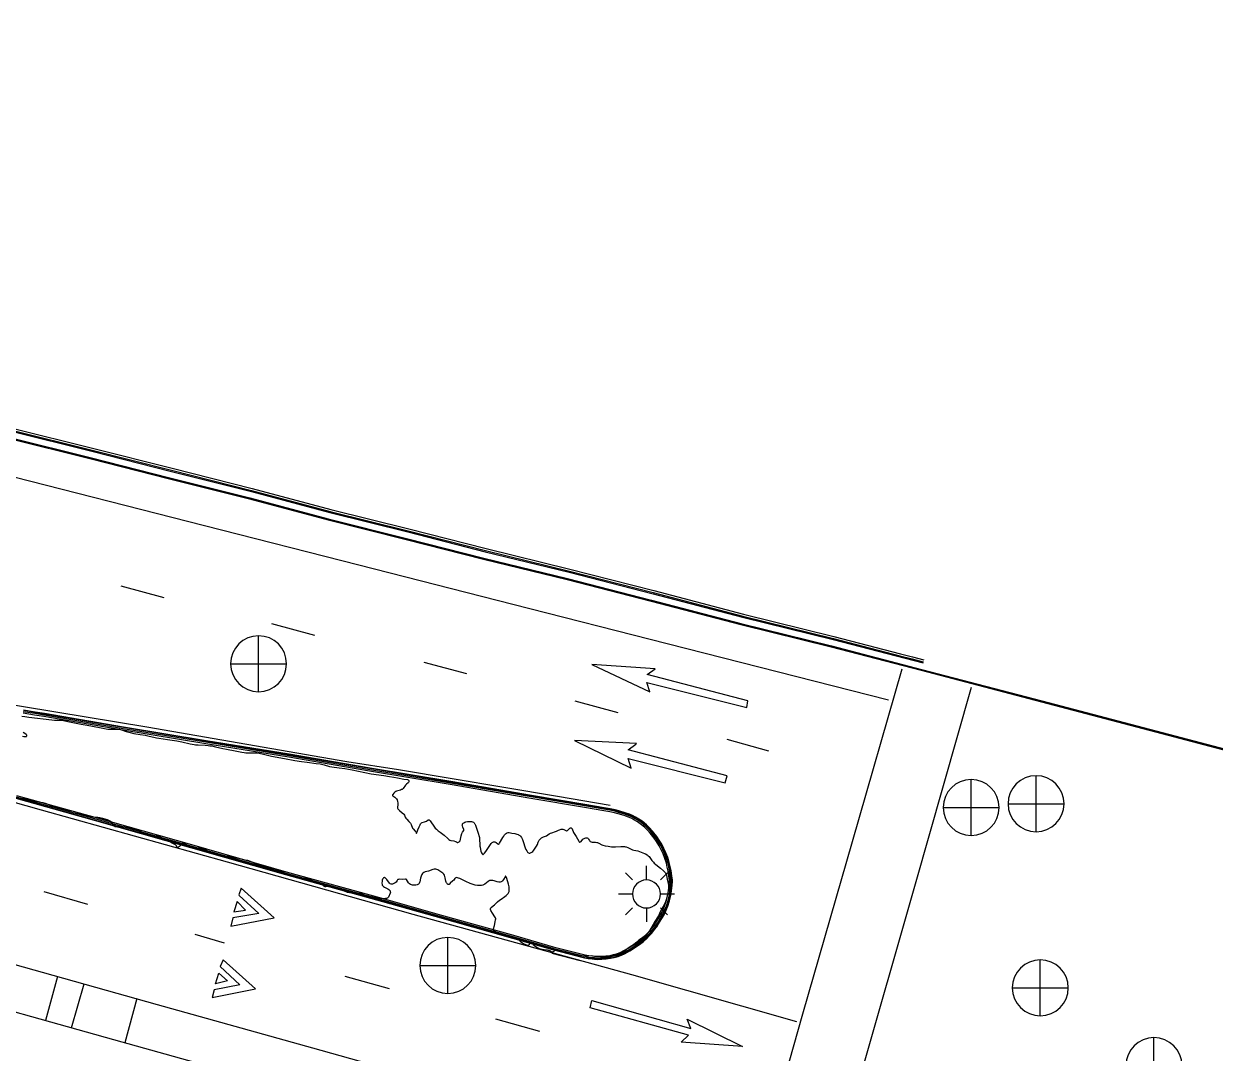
# Model space of a CAD drawing. Header units: metres. Extents: x 585772 to 587013, y 4140825 to 4141582.
# Drawn here: x 585880.2 to 585936.1, y 4140918.2 to 4140966.5 of the extents above; entities that cross this region are included whole.
import ezdxf

# ---------------------------------------------------------------- set-up
doc = ezdxf.new("R2010")
doc.units = ezdxf.units.M
doc.header["$MEASUREMENT"] = 0
for name, color, linetype, lineweight in [('BACK_OF_CURB', 5, 'Continuous', 30), ('BOTTOM_OF_CURB', 3, 'Continuous', 30), ('GUTTER', 30, 'Continuous', 30), ('LIGHT_POLE', 5, 'Continuous', 30), ('MANHOLE', 30, 'Continuous', 30), ('PAINT_STRIPE', 4, 'Continuous', 30), ('TOP_OF_CURB', 1, 'Continuous', 30)]:
    doc.layers.add(name, color=color, linetype=linetype, lineweight=lineweight)
doc.layers.add('PAVED_ROAD', color=140, linetype='Continuous', lineweight=30, true_color=0x38a9ff)
doc.layers.add('SHRUBLINE', color=71, linetype='Continuous', lineweight=30, true_color=0xc6ff6b)

# ---------------------------------------------------------------- blocks, each defined once
blk = doc.blocks.new('SYM205')
at = {"color": 0, "linetype": 'ByBlock', "lineweight": -2}
for p, q in [((0, 0.25), (0, 0.5)), ((-0.25, 0.25), (-0.375, 0.375)), ((0.25, 0.25), (0.375, 0.375)), ((0.25, 0), (0.5, 0)), ((-0.25, -0.25), (-0.375, -0.375)), ((0, -0.25), (0, -0.5)), ((0.25, -0.25), (0.375, -0.375))]:
    blk.add_line(p, q, dxfattribs=at)
at = {"color": 0, "linetype": 'ByBlock', "lineweight": -2, "flags": 128}
blk.add_lwpolyline([(-0.5, 0), (-0.25, 0, 1), (0.25, 0, 1), (-0.25, 0)], format="xyb", dxfattribs=at)
blk = doc.blocks.new('SYM205_1')
at = {"layer": 'LIGHT_POLE', "xscale": 26.246667, "yscale": 26.246667, "zscale": 26.246667}
blk.add_blockref('SYM205', (0, 0), dxfattribs=at)
blk = doc.blocks.new('SYM003')
at = {"layer": 'LIGHT_POLE', "xscale": 0.5, "yscale": 0.5, "zscale": 0.5}
blk.add_blockref('SYM205_1', (0, 0), dxfattribs=at)
blk = doc.blocks.new('SYM203')
at = {"color": 0, "linetype": 'ByBlock', "lineweight": -2}
blk.add_line((-0.5, 0), (0.5, 0), dxfattribs=at)
at = {"color": 0, "linetype": 'ByBlock', "lineweight": -2, "flags": 128}
blk.add_lwpolyline([(0, -0.5, 1), (0, 0.5, 1), (0, -0.5), (0, 0.5)], format="xyb", dxfattribs=at)
blk = doc.blocks.new('SYM203_1')
at = {"layer": 'MANHOLE', "xscale": 26.246667, "yscale": 26.246667, "zscale": 26.246667}
blk.add_blockref('SYM203', (0, 0), dxfattribs=at)
blk = doc.blocks.new('SYM004')
at = {"layer": 'MANHOLE', "xscale": 0.5, "yscale": 0.5, "zscale": 0.5}
blk.add_blockref('SYM203_1', (0, 0), dxfattribs=at)

msp = doc.modelspace()

# ---------------------------------------------------------------- linework, layer by layer
at = {"layer": 'BACK_OF_CURB'}
for points in [[(585879.659, 4140947.51522, -18.717683), (585883.421168, 4140946.574276, -18.707965), (585887.155226, 4140945.628702, -18.698851), (585890.907119, 4140944.683793, -18.692766), (585894.58906, 4140943.695598, -18.691183), (585898.250117, 4140942.788157, -18.686), (585901.875652, 4140941.863935, -18.676), (585905.804228, 4140940.902417, -18.66576), (585909.741311, 4140939.89377, -18.655682), (585913.939924, 4140938.793705, -18.642172), (585918.184323, 4140937.747233, -18.623865), (585921.305673, 4140936.934401, -18.609842), (585921.877749, 4140936.785427, -18.704292), (585922.404613, 4140936.648226, -18.717703)], [(585905.023784, 4140923.203075, -18.066), (585906.526451, 4140922.819112, -18.087), (585906.691441, 4140922.786599, -18.091), (585906.867321, 4140922.768748, -18.098), (585906.967213, 4140922.758955, -18.1), (585907.11326, 4140922.751397, -18.107), (585907.302889, 4140922.753927, -18.112), (585907.495287, 4140922.769123, -18.12), (585907.689216, 4140922.796839, -18.127), (585907.852586, 4140922.834557, -18.133), (585908.031544, 4140922.88499, -18.137), (585908.16741, 4140922.936889, -18.14), (585908.339636, 4140923.016731, -18.145), (585908.546248, 4140923.129015, -18.152), (585908.717197, 4140923.236225, -18.158), (585908.894279, 4140923.358674, -18.165), (585909.048034, 4140923.463787, -18.17), (585909.148586, 4140923.54678, -18.173), (585909.314342, 4140923.687097, -18.179), (585909.428084, 4140923.805947, -18.184), (585909.546993, 4140923.932503, -18.187), (585909.664451, 4140924.088331, -18.192), (585909.764524, 4140924.219092, -18.196), (585909.84844, 4140924.347232, -18.199), (585909.994076, 4140924.588548, -18.208), (585910.097144, 4140924.767877, -18.212), (585910.195078, 4140924.97274, -18.219), (585910.265584, 4140925.144676, -18.228), (585910.341027, 4140925.384425, -18.237), (585910.403309, 4140925.651463, -18.25), (585910.430028, 4140925.83858, -18.26), (585910.458845, 4140926.077468, -18.271), (585910.471379, 4140926.255532, -18.279), (585910.469102, 4140926.332975, -18.284), (585910.446317, 4140926.505206, -18.29), (585910.412596, 4140926.736166, -18.298), (585910.3742, 4140926.935915, -18.307), (585910.32914, 4140927.118659, -18.314), (585910.26303, 4140927.329797, -18.324), (585910.176402, 4140927.551561, -18.332), (585910.089584, 4140927.738047, -18.339), (585909.987698, 4140927.934265, -18.346), (585909.867679, 4140928.125871, -18.35), (585909.760976, 4140928.283257, -18.354), (585909.571892, 4140928.531221, -18.36), (585909.444037, 4140928.66748, -18.365), (585909.303528, 4140928.803705, -18.369), (585909.103581, 4140928.96918, -18.373), (585908.970841, 4140929.059597, -18.376), (585908.810171, 4140929.150828, -18.378), (585908.704623, 4140929.205344, -18.378), (585908.549265, 4140929.277758, -18.38), (585908.353943, 4140929.347603, -18.381), (585908.068044, 4140929.432313, -18.383), (585907.889967, 4140929.482591, -18.384), (585907.672787, 4140929.531872, -18.385), (585907.393166, 4140929.578425, -18.387), (585906.485383, 4140929.733087, -18.391), (585903.98005, 4140930.152321, -18.396782), (585900.194403, 4140930.801698, -18.407753), (585896.410295, 4140931.432388, -18.414686), (585892.622804, 4140932.08334, -18.419), (585888.72939, 4140932.71823, -18.42), (585884.846982, 4140933.353949, -18.423), (585881.144466, 4140933.991825, -18.422), (585880.705419, 4140934.061713, -18.423), (585880.163192, 4140934.149154, -18.425)], [(585879.85454, 4140930.296945, -18.164), (585883.534473, 4140929.270841, -18.146427), (585888.054087, 4140927.992989, -18.128), (585892.507882, 4140926.717162, -18.109255), (585897.05028, 4140925.463386, -18.087), (585899.50615, 4140924.764577, -18.075977), (585903.155607, 4140923.745829, -18.064727), (585905.027551, 4140923.202047, -18.061)]]:
    msp.add_polyline3d(points, dxfattribs=at)
at = {"layer": 'BOTTOM_OF_CURB'}
for points in [[(585879.621905, 4140947.369878, -18.847683), (585883.384559, 4140946.428812, -18.837965), (585887.118498, 4140945.483267, -18.828851), (585890.869359, 4140944.538619, -18.822766), (585894.551571, 4140943.550351, -18.821183), (585898.213546, 4140942.642683, -18.816), (585901.839294, 4140941.718406, -18.806), (585905.767784, 4140940.756909, -18.79576), (585909.703689, 4140939.748564, -18.785682), (585913.90296, 4140938.648327, -18.772172), (585918.147467, 4140937.601828, -18.753865), (585922.366812, 4140936.503067, -18.737)], [(585904.994076, 4140923.08681, -18.216), (585906.499977, 4140922.702021, -18.237), (585906.673743, 4140922.667779, -18.241), (585906.855408, 4140922.649341, -18.248), (585906.958253, 4140922.639258, -18.25), (585907.110957, 4140922.631356, -18.257), (585907.308419, 4140922.63399, -18.262), (585907.508514, 4140922.649794, -18.27), (585907.711242, 4140922.678768, -18.277), (585907.882375, 4140922.718278, -18.283), (585908.069306, 4140922.770958, -18.287), (585908.214111, 4140922.826272, -18.29), (585908.393576, 4140922.909469, -18.295), (585908.606835, 4140923.025365, -18.302), (585908.783234, 4140923.135993, -18.308), (585908.962266, 4140923.259791, -18.315), (585909.120236, 4140923.367785, -18.32), (585909.225549, 4140923.454707, -18.323), (585909.396683, 4140923.599577, -18.329), (585909.51516, 4140923.723375, -18.334), (585909.638903, 4140923.855075, -18.337), (585909.760013, 4140924.015749, -18.342), (585909.862498, 4140924.149662, -18.346), (585909.950039, 4140924.283337, -18.349), (585910.097478, 4140924.527641, -18.358), (585910.203449, 4140924.712021, -18.362), (585910.304813, 4140924.924058, -18.369), (585910.378532, 4140925.103829, -18.378), (585910.456858, 4140925.352742, -18.387), (585910.521363, 4140925.629312, -18.4), (585910.549007, 4140925.822911, -18.41), (585910.578339, 4140926.066062, -18.421), (585910.591503, 4140926.253076, -18.429), (585910.58887, 4140926.342632, -18.434), (585910.565175, 4140926.521744, -18.44), (585910.530948, 4140926.75617, -18.448), (585910.491455, 4140926.961622, -18.457), (585910.444764, 4140927.150982, -18.464), (585910.37631, 4140927.369604, -18.474), (585910.286794, 4140927.598762, -18.482), (585910.197278, 4140927.791044, -18.489), (585910.091965, 4140927.993863, -18.496), (585909.968222, 4140928.191413, -18.5), (585909.858425, 4140928.353363, -18.504), (585909.663596, 4140928.608861, -18.51), (585909.529604, 4140928.751661, -18.515), (585909.38367, 4140928.893145, -18.519), (585909.175771, 4140929.065201, -18.523), (585909.03435, 4140929.16153, -18.526), (585908.867354, 4140929.256355, -18.528), (585908.757527, 4140929.31308, -18.528), (585908.594914, 4140929.388876, -18.53), (585908.391219, 4140929.461714, -18.531), (585908.101393, 4140929.547588, -18.533), (585907.919567, 4140929.598924, -18.534), (585907.695938, 4140929.649669, -18.535), (585907.413097, 4140929.696759, -18.537), (585906.505363, 4140929.851412, -18.541), (585904.000097, 4140930.270635, -18.546782), (585900.214412, 4140930.920019, -18.557753), (585896.430322, 4140931.550706, -18.564686), (585892.642624, 4140932.201693, -18.569), (585888.748742, 4140932.836659, -18.57), (585884.866864, 4140933.472292, -18.573), (585881.164086, 4140934.110213, -18.572), (585880.724404, 4140934.180202, -18.573), (585880.182619, 4140934.267571, -18.575)], [(585879.822822, 4140930.181211, -18.314), (585883.502033, 4140929.155309, -18.296427), (585888.021239, 4140927.877572, -18.278), (585892.475395, 4140926.601642, -18.259255), (585897.017894, 4140925.347838, -18.237), (585899.473597, 4140924.649076, -18.225977), (585903.122736, 4140923.630418, -18.214727), (585904.994076, 4140923.08681, -18.211)]]:
    msp.add_polyline3d(points, dxfattribs=at)
at = {"layer": 'GUTTER'}
msp.add_polyline3d([(585879.545469, 4140947.070394, -18.834), (585883.309126, 4140946.129078, -18.822482), (585887.042819, 4140945.183596, -18.814), (585890.791553, 4140944.239483, -18.806), (585894.474325, 4140943.251065, -18.8), (585898.138191, 4140942.342928, -18.792738), (585901.764379, 4140941.418539, -18.789), (585905.692689, 4140940.457086, -18.781308), (585909.626167, 4140939.449362, -18.770462), (585913.826792, 4140938.34877, -18.758278), (585918.071524, 4140937.302216, -18.741987), (585922.288922, 4140936.203963, -18.725663), (585927.933044, 4140934.720234, -18.70076), (585933.577166, 4140933.236506, -18.672071), (585939.221289, 4140931.752778, -18.639651)], dxfattribs=at)
at = {"layer": 'PAINT_STRIPE'}
for p, q in [((585881.781025, 4140921.805022, -18.492592), (585881.213971, 4140919.737879, -18.538206)), ((585882.431558, 4140919.397239, -18.529959), (585883.024067, 4140921.457617, -18.484544)), ((585885.491297, 4140920.768076, -18.468571), (585884.927879, 4140918.698812, -18.512934))]:
    msp.add_line(p, q, dxfattribs=at)
at = {"layer": 'PAINT_STRIPE', "extrusion": (0.000928662, -0.000249316, 1), "elevation": -506.999918, "flags": 128}
msp.add_lwpolyline([(585884.516724, 4140940.120597), (585886.525572, 4140939.581286)], dxfattribs=at)
at = {"layer": 'PAINT_STRIPE', "extrusion": (0.000464331, -0.000124658, 1), "elevation": -262.835045, "flags": 128}
msp.add_lwpolyline([(585891.76254, 4140938.349825), (585893.771387, 4140937.810513)], dxfattribs=at)
at = {"layer": 'PAINT_STRIPE', "extrusion": (-0.002786, 0.000747946, 0.999996), "flags": 128}
for points, elevation in [([(585896.630395, 4140936.623423), (585898.639251, 4140936.084111)], 1446.232196), ([(585903.718272, 4140934.804177), (585905.727128, 4140934.264865)], 1446.232089)]:
    msp.add_lwpolyline(points, dxfattribs=dict(at, elevation=elevation))
at = {"layer": 'PAINT_STRIPE', "extrusion": (-0.002378, 0.000650945, 0.999997), "elevation": 1283.795749, "flags": 128}
msp.add_lwpolyline([(585911.464538, 4140932.96792), (585913.420817, 4140932.43234)], dxfattribs=at)
at = {"layer": 'PAINT_STRIPE', "extrusion": (-0.006754, 0.001943, 0.999975), "elevation": 4070.498152, "flags": 128}
msp.add_lwpolyline([(585869.716337, 4140925.087191), (585867.66531, 4140925.677209)], dxfattribs=at)
at = {"layer": 'PAINT_STRIPE', "extrusion": (-0.003998, 0.001164, 0.999991), "elevation": 2459.393136, "flags": 128}
msp.add_lwpolyline([(585884.859146, 4140923.312142), (585883.475583, 4140923.71498)], dxfattribs=at)
at = {"layer": 'PAINT_STRIPE', "extrusion": (0.012765, -0.003262, 0.999913), "elevation": -6045.801723, "flags": 128}
msp.add_lwpolyline([(585857.440251, 4140925.21008), (585858.763918, 4140924.871885)], dxfattribs=at)
at = {"layer": 'PAINT_STRIPE', "extrusion": (-0.008917, 0.002496, 0.999957), "elevation": 5091.297, "flags": 128}
msp.add_lwpolyline([(585871.778648, 4140922.00918), (585873.858677, 4140921.427064)], dxfattribs=at)
at = {"layer": 'PAINT_STRIPE', "extrusion": (-0.00135, 0.000377508, 0.999999), "elevation": 754.10624, "flags": 128}
msp.add_lwpolyline([(585901.756359, 4140919.834796), (585903.8177, 4140919.258279)], dxfattribs=at)
at = {"layer": 'PAINT_STRIPE'}
for points in [[(585920.74505, 4140934.761086, -18.678), (585910.367423, 4140937.393328, -18.707705), (585903.135344, 4140939.239997, -18.72787), (585895.903266, 4140941.086667, -18.744463), (585888.671188, 4140942.933336, -18.756745), (585878.976543, 4140945.403165, -18.774598), (585871.867648, 4140947.214327, -18.791), (585864.758753, 4140949.025489, -18.812), (585857.649858, 4140950.836651, -18.829), (585850.417569, 4140952.642882, -18.846), (585843.185281, 4140954.449114, -18.858682), (585835.791795, 4140956.341494, -18.872), (585828.398309, 4140958.233875, -18.881383), (585819.048791, 4140960.594413, -18.888), (585811.307549, 4140962.550272, -18.895375), (585803.566308, 4140964.506132, -18.9065), (585795.825066, 4140966.461991, -18.915)], [(585811.142451, 4140941.61939, -18.466), (585817.924361, 4140939.711093, -18.542), (585824.706272, 4140937.802795, -18.629), (585832.175348, 4140935.703077, -18.673), (585839.644425, 4140933.603359, -18.718), (585846.356396, 4140931.728372, -18.707), (585853.068367, 4140929.853385, -18.672), (585862.420225, 4140927.232424, -18.612606), (585871.772083, 4140924.611464, -18.554361), (585879.164372, 4140922.536324, -18.509533), (585886.448674, 4140920.500508, -18.462372), (585893.732976, 4140918.464693, -18.414), (585906.279055, 4140914.953333, -18.344), (585912.448426, 4140913.221601, -18.389), (585914.441435, 4140912.660394, -18.409)], [(585913.859097, 4140910.626164, -18.378), (585901.970732, 4140913.929448, -18.384), (585893.197288, 4140916.384656, -18.455), (585884.423845, 4140918.839863, -18.516465), (585875.828337, 4140921.244601, -18.574683), (585867.232829, 4140923.649338, -18.629097), (585858.711294, 4140926.032321, -18.681451), (585850.189758, 4140928.415304, -18.738), (585841.668222, 4140930.798286, -18.793), (585833.146687, 4140933.181269, -18.736), (585824.625151, 4140935.564252, -18.648), (585817.558816, 4140937.553306, -18.550162), (585810.492481, 4140939.54236, -18.454)], [(585921.371705, 4140936.206581, -18.711), (585919.044638, 4140928.122118, -18.547), (585916.717571, 4140920.037655, -18.462), (585914.785357, 4140913.23722, -18.405162), (585912.853142, 4140906.436785, -18.347)], [(585924.628473, 4140935.348052, -18.688), (585921.994956, 4140926.126218, -18.579347), (585919.361439, 4140916.904384, -18.466309), (585915.86705, 4140904.552738, -18.31), (585924.33399, 4140902.178124, -18.253), (585932.80093, 4140899.803511, -18.314)], [(585877.330071, 4140934.924293, -18.570341), (585885.968098, 4140933.512201, -18.569913), (585895.352893, 4140931.891241, -18.566), (585897.766619, 4140931.514558, -18.563), (585905.228956, 4140930.262502, -18.545), (585907.689908, 4140929.831514, -18.538)], [(585916.454493, 4140919.686562, -18.474), (585908.705366, 4140921.879879, -18.296), (585898.4543, 4140924.719548, -18.238), (585889.742498, 4140927.163286, -18.276), (585881.030696, 4140929.607024, -18.315712), (585872.318894, 4140932.050762, -18.35397)]]:
    msp.add_polyline3d(points, dxfattribs=at)
for points in [[(585909.424687, 4140935.960105, -18.672), (585909.811712, 4140936.231407, -18.685), (585906.833697, 4140936.42587, -18.677721), (585909.552955, 4140935.1427, -18.664), (585909.410124, 4140935.585212, -18.672), (585914.097913, 4140934.409573, -18.661002), (585914.15781, 4140934.732238, -18.661064)], [(585908.534981, 4140932.425515, -18.6), (585908.895679, 4140932.699451, -18.608), (585908.929764, 4140932.732446, -18.609), (585906.027684, 4140932.861277, -18.600705), (585908.686808, 4140931.567942, -18.582), (585908.534762, 4140932.028892, -18.592), (585913.083969, 4140930.885951, -18.575057), (585913.183358, 4140931.209933, -18.575029)], [(585890.298109, 4140925.607255, -18.283), (585891.224864, 4140924.759106, -18.226), (585889.995334, 4140924.558922, -18.297), (585889.910919, 4140924.163164, -18.306), (585891.932765, 4140924.562544, -18.233), (585890.384663, 4140925.945395, -18.277), (585890.275777, 4140925.627809, -18.284)], [(585889.412515, 4140922.278759, -18.348191), (585890.332124, 4140921.420828, -18.307), (585889.123657, 4140921.186402, -18.387), (585889.025255, 4140920.823239, -18.396), (585891.059772, 4140921.220314, -18.313), (585889.552314, 4140922.583739, -18.345)], [(585911.471973, 4140919.365497, -18.373), (585911.308738, 4140919.810643, -18.372), (585913.896148, 4140918.527555, -18.428), (585911.016494, 4140918.725764, -18.363), (585911.371267, 4140919.053038, -18.367), (585906.752013, 4140920.330446, -18.276), (585906.839555, 4140920.685378, -18.275)]]:
    msp.add_polyline3d(points, close=True, dxfattribs=at)
for points in [[(585890.20596, 4140925.314881, -18.285), (585890.040092, 4140924.832858, -18.28578), (585890.600884, 4140924.922414, -18.284107)], [(585889.343968, 4140921.960139, -18.360587), (585889.742653, 4140921.595895, -18.359889), (585889.192016, 4140921.460432, -18.361738)]]:
    msp.add_3dface(points, dxfattribs=at)
at = {"layer": 'PAVED_ROAD'}
for points in [[(585879.533956, 4140947.025284, -18.828451), (585883.297764, 4140946.08393, -18.818), (585887.03142, 4140945.138457, -18.81), (585890.779834, 4140944.194425, -18.8), (585894.46269, 4140943.205985, -18.794), (585898.12684, 4140942.297777, -18.789), (585901.753095, 4140941.373371, -18.784298), (585905.681378, 4140940.411924, -18.77784), (585909.61449, 4140939.404295, -18.767442), (585913.81532, 4140938.303649, -18.752279), (585918.060086, 4140937.257087, -18.736739), (585922.277138, 4140936.158923, -18.721), (585927.921208, 4140934.675209, -18.696591), (585933.56533, 4140933.19148, -18.668214), (585939.18812, 4140931.71336, -18.636665)], [(585904.988688, 4140923.065728, -18.216), (585906.495176, 4140922.680789, -18.245), (585906.670534, 4140922.646233, -18.249), (585906.853248, 4140922.627688, -18.252), (585906.956628, 4140922.617553, -18.254), (585907.110539, 4140922.609588, -18.257), (585907.309422, 4140922.612241, -18.262), (585907.510912, 4140922.628155, -18.27), (585907.715236, 4140922.657357, -18.277), (585907.887777, 4140922.697192, -18.283), (585908.076154, 4140922.75028, -18.289), (585908.22258, 4140922.806213, -18.292), (585908.403357, 4140922.890019, -18.298), (585908.617821, 4140923.00657, -18.304), (585908.795209, 4140923.117818, -18.311), (585908.974595, 4140923.241861, -18.317), (585909.133328, 4140923.350377, -18.323), (585909.239505, 4140923.438012, -18.325), (585909.411614, 4140923.583707, -18.331), (585909.53095, 4140923.708403, -18.334), (585909.655569, 4140923.841035, -18.339), (585909.777341, 4140924.002588, -18.345), (585909.880264, 4140924.137072, -18.349), (585909.968462, 4140924.271751, -18.353), (585910.116228, 4140924.516596, -18.361), (585910.222725, 4140924.701892, -18.365), (585910.324711, 4140924.91523, -18.373), (585910.399013, 4140925.096422, -18.38), (585910.477862, 4140925.346996, -18.388), (585910.54277, 4140925.625295, -18.4), (585910.570582, 4140925.820069, -18.41), (585910.600007, 4140926.063994, -18.421), (585910.613285, 4140926.252631, -18.43), (585910.610588, 4140926.344383, -18.434), (585910.586727, 4140926.524743, -18.44), (585910.552409, 4140926.759798, -18.449), (585910.512718, 4140926.966284, -18.458), (585910.46573, 4140927.156844, -18.466), (585910.396852, 4140927.376823, -18.475), (585910.306812, 4140927.607322, -18.483), (585910.216807, 4140927.800655, -18.489), (585910.110872, 4140928.004669, -18.497), (585909.986454, 4140928.203297, -18.501), (585909.876096, 4140928.366075, -18.505), (585909.680225, 4140928.622939, -18.511), (585909.54512, 4140928.766926, -18.515), (585909.398202, 4140928.909363, -18.519), (585909.188861, 4140929.082613, -18.524), (585909.045867, 4140929.180014, -18.526), (585908.877723, 4140929.27549, -18.529), (585908.767121, 4140929.332616, -18.53), (585908.603191, 4140929.409026, -18.531), (585908.397978, 4140929.482407, -18.531), (585908.10744, 4140929.568491, -18.534), (585907.924934, 4140929.62002, -18.536), (585907.700136, 4140929.67103, -18.537), (585907.416711, 4140929.718216, -18.538), (585906.508986, 4140929.872868, -18.541), (585904.003732, 4140930.292089, -18.547), (585900.21804, 4140930.941474, -18.557503), (585896.433953, 4140931.57216, -18.565), (585892.646218, 4140932.223155, -18.568), (585888.752251, 4140932.858134, -18.57), (585884.87047, 4140933.493751, -18.572), (585881.167644, 4140934.131681, -18.572), (585880.727846, 4140934.201688, -18.572), (585880.186142, 4140934.289044, -18.575)], [(585879.81707, 4140930.160225, -18.313), (585883.496151, 4140929.134359, -18.297), (585888.015283, 4140927.856643, -18.28), (585892.469504, 4140926.580694, -18.264), (585897.012022, 4140925.326886, -18.244), (585899.467694, 4140924.628132, -18.231407), (585903.116776, 4140923.60949, -18.217826), (585904.988005, 4140923.065914, -18.214)]]:
    msp.add_polyline3d(points, dxfattribs=at)
at = {"layer": 'SHRUBLINE'}
for points in [[(585880.102534, 4140934.013339, -18.49), (585880.251, 4140933.985342, -18.489), (585880.437679, 4140933.958919, -18.491), (585881.506719, 4140933.832508, -18.505), (585881.637435, 4140933.825119, -18.509), (585881.865051, 4140933.822603, -18.518), (585881.94925, 4140933.815921, -18.52), (585882.062502, 4140933.801056, -18.521), (585882.267112, 4140933.764863, -18.521), (585882.882681, 4140933.638501, -18.515), (585883.161951, 4140933.584236, -18.514), (585883.754429, 4140933.484068, -18.512686), (585884.060999, 4140933.415903, -18.51), (585884.144645, 4140933.401905, -18.51), (585884.196766, 4140933.397463, -18.511), (585884.275523, 4140933.396395, -18.514), (585884.565891, 4140933.403352, -18.529), (585884.620698, 4140933.400949, -18.53), (585884.690836, 4140933.392031, -18.531), (585884.778329, 4140933.368338, -18.529), (585884.999823, 4140933.285019, -18.517), (585885.11505, 4140933.251246, -18.514), (585885.181325, 4140933.235497, -18.513), (585885.362849, 4140933.202031, -18.513648), (585885.656984, 4140933.156566, -18.514849), (585885.882676, 4140933.115773, -18.512688), (585886.083334, 4140933.071564, -18.507267), (585886.2951, 4140933.018395, -18.497744), (585886.42244, 4140932.990356, -18.492484), (585886.525192, 4140932.974587, -18.49), (585886.928268, 4140932.922703, -18.488), (585887.381346, 4140932.847673, -18.317), (585887.606185, 4140932.802421, -18.307), (585888.00124, 4140932.71258, -18.29976), (585888.193079, 4140932.675391, -18.299), (585888.256609, 4140932.666338, -18.309), (585888.367539, 4140932.657194, -18.181), (585888.708665, 4140932.649221, -18.263), (585888.843223, 4140932.637443, -18.272391), (585888.928232, 4140932.62558, -18.276368), (585889.014224, 4140932.610656, -18.277249), (585889.179981, 4140932.575416, -18.278109), (585889.535798, 4140932.486106, -18.279302), (585889.696152, 4140932.456855, -18.283063), (585890.113166, 4140932.389266, -18.293913), (585890.418807, 4140932.323029, -18.304439), (585890.533446, 4140932.303505, -18.311342), (585890.602794, 4140932.295831, -18.319426), (585890.74444, 4140932.287567, -18.335087), (585891.121573, 4140932.282444, -18.370155), (585891.236126, 4140932.272114, -18.37802), (585891.297385, 4140932.262521, -18.379338), (585891.43051, 4140932.233681, -18.376022), (585891.682768, 4140932.166893, -18.363036), (585891.807657, 4140932.13701, -18.353), (585892.419509, 4140932.021934, -18.328), (585892.914022, 4140931.935413, -18.373), (585893.215482, 4140931.886366, -18.380946), (585893.491338, 4140931.848134, -18.38712), (585893.900604, 4140931.797087, -18.391202), (585894.091413, 4140931.766926, -18.389949), (585894.289872, 4140931.722159, -18.384489), (585894.539131, 4140931.652433, -18.379914), (585894.641855, 4140931.631717, -18.381627), (585894.984783, 4140931.594312, -18.39), (585895.252872, 4140931.555937, -18.396), (585895.591415, 4140931.49397, -18.27), (585896.482742, 4140931.313097, -18.475), (585897.084201, 4140931.225793, -18.463), (585897.351997, 4140931.179497, -18.446958), (585897.556762, 4140931.15425, -18.438704), (585897.725697, 4140931.123448, -18.436113), (585898.023599, 4140931.060342, -18.425143), (585898.190597, 4140931.032917, -18.41668), (585898.219428, 4140931.023385, -18.414), (585898.231744, 4140931.016222, -18.413), (585898.24964, 4140930.997955, -18.409), (585898.258334, 4140930.975014, -18.405), (585898.259118, 4140930.962016, -18.403), (585898.25278, 4140930.93357, -18.393737), (585898.234556, 4140930.902738, -18.382336), (585898.220484, 4140930.886759, -18.37837), (585898.139653, 4140930.817971, -18.36), (585898.098554, 4140930.777144, -18.353), (585898.065568, 4140930.730399, -18.346), (585898.021252, 4140930.657697, -18.334), (585897.985501, 4140930.614539, -18.327), (585897.941424, 4140930.578868, -18.321), (585897.916877, 4140930.563879, -18.318), (585897.864138, 4140930.539593, -18.307888), (585897.797622, 4140930.519593, -18.292272), (585897.680308, 4140930.491396, -18.25999), (585897.636489, 4140930.472708, -18.247255), (585897.595584, 4140930.443965, -18.238), (585897.542859, 4140930.391597, -18.226), (585897.501514, 4140930.339229, -18.214), (585897.490526, 4140930.319663, -18.21), (585897.487574, 4140930.303938, -18.208), (585897.4933, 4140930.289921, -18.206), (585897.508342, 4140930.275477, -18.205), (585897.603237, 4140930.212017, -18.197208), (585897.648435, 4140930.172246, -18.189386), (585897.681309, 4140930.129379, -18.181688), (585897.706091, 4140930.079429, -18.173182), (585897.724017, 4140930.015661, -18.166), (585897.732708, 4140929.938418, -18.161), (585897.73062, 4140929.859572, -18.156), (585897.718257, 4140929.738533, -18.147), (585897.722295, 4140929.702268, -18.145), (585897.736622, 4140929.666318, -18.143), (585897.748673, 4140929.648299, -18.142), (585897.780215, 4140929.613861, -18.14), (585897.819012, 4140929.580847, -18.138), (585897.947967, 4140929.482278, -18.135), (585897.997713, 4140929.435595, -18.132), (585898.01814, 4140929.411031, -18.128), (585898.045234, 4140929.366857, -18.126), (585898.088646, 4140929.275535, -18.122), (585898.119385, 4140929.227699, -18.119), (585898.162184, 4140929.177938, -18.117), (585898.260687, 4140929.075529, -18.111), (585898.328363, 4140928.991444, -18.107), (585898.362557, 4140928.932892, -18.104), (585898.382556, 4140928.88208, -18.102), (585898.406283, 4140928.808417, -18.101693), (585898.426282, 4140928.763646, -18.105292), (585898.454473, 4140928.723972, -18.111895), (585898.550691, 4140928.622189, -18.132), (585898.574263, 4140928.585164, -18.137941), (585898.603137, 4140928.520591, -18.144), (585898.612904, 4140928.505602, -18.145), (585898.620018, 4140928.514386, -18.144), (585898.677865, 4140928.681594, -18.142509), (585898.731073, 4140928.813665, -18.138297), (585898.779838, 4140928.918922, -18.132), (585898.801803, 4140928.959455, -18.127), (585898.82369, 4140928.991517, -18.123), (585898.845365, 4140929.011312, -18.121), (585898.871075, 4140929.0233, -18.119), (585898.983424, 4140929.048955, -18.114), (585899.033184, 4140929.065708, -18.111), (585899.075106, 4140929.089573, -18.107), (585899.153554, 4140929.148999, -18.103), (585899.173353, 4140929.155687, -18.102), (585899.188013, 4140929.154614, -18.102), (585899.204564, 4140929.147646, -18.102), (585899.223626, 4140929.133525, -18.102), (585899.258284, 4140929.096173, -18.104), (585899.459457, 4140928.80847, -18.115), (585899.495639, 4140928.762661, -18.117), (585899.549761, 4140928.704502, -18.117), (585899.627424, 4140928.639817, -18.12), (585899.729842, 4140928.569994, -18.121), (585899.848852, 4140928.480438, -18.124), (585899.907254, 4140928.431462, -18.125), (585900.074797, 4140928.275769, -18.132664), (585900.125092, 4140928.233732, -18.137), (585900.173239, 4140928.203797, -18.138), (585900.219929, 4140928.185697, -18.137), (585900.368753, 4140928.158381, -18.126), (585900.445987, 4140928.136633, -18.123), (585900.485181, 4140928.116572, -18.123), (585900.532161, 4140928.08446, -18.118), (585900.545537, 4140928.081436, -18.118), (585900.587373, 4140928.098826, -18.115), (585900.615386, 4140928.118278, -18.112), (585900.641713, 4140928.148017, -18.109), (585900.652559, 4140928.167293, -18.108), (585900.675823, 4140928.235662, -18.103), (585900.710748, 4140928.406061, -18.092), (585900.739479, 4140928.503874, -18.089), (585900.751338, 4140928.534658, -18.086), (585900.773016, 4140928.575856, -18.083), (585900.82075, 4140928.626916, -18.077), (585900.8283, 4140928.641087, -18.076), (585900.830517, 4140928.660594, -18.0775), (585900.825764, 4140928.688498, -18.076), (585900.779007, 4140928.811951, -18.061), (585900.76414, 4140928.868874, -18.054), (585900.76177, 4140928.906305, -18.05), (585900.763816, 4140928.924287, -18.048), (585900.77599, 4140928.957819, -18.045), (585900.800253, 4140928.987103, -18.043), (585900.83499, 4140929.011993, -18.041), (585900.87775, 4140929.032622, -18.04), (585900.926078, 4140929.049122, -18.04), (585901.003647, 4140929.066421, -18.04), (585901.08443, 4140929.075417, -18.04), (585901.139729, 4140929.075576, -18.043), (585901.19061, 4140929.069179, -18.046), (585901.236936, 4140929.05527, -18.05), (585901.27857, 4140929.032889, -18.055), (585901.315375, 4140929.001079, -18.061), (585901.333542, 4140928.979293, -18.064), (585901.350375, 4140928.954661, -18.0636), (585901.380714, 4140928.898044, -18.056577), (585901.432799, 4140928.763679, -18.044254), (585901.509312, 4140928.531394, -18.022559), (585901.551114, 4140928.371642, -18.008), (585901.560412, 4140928.318781, -18.001273), (585901.570657, 4140928.214334, -17.982228), (585901.576177, 4140928.014572, -17.940312), (585901.583624, 4140927.914081, -17.915669), (585901.590841, 4140927.862736, -17.905011), (585901.61065, 4140927.76618, -17.887861), (585901.635516, 4140927.678226, -17.87245), (585901.661346, 4140927.60679, -17.864), (585901.690789, 4140927.553594, -17.856), (585901.71612, 4140927.53197, -17.854), (585901.734896, 4140927.528713, -17.855), (585901.753873, 4140927.53476, -17.858), (585901.774496, 4140927.549304, -17.862), (585901.808863, 4140927.585919, -17.868588), (585901.861931, 4140927.659644, -17.885), (585902.04493, 4140927.946072, -17.953), (585902.116371, 4140928.039252, -17.974), (585902.162004, 4140928.084265, -17.987), (585902.195808, 4140928.106748, -17.994), (585902.227609, 4140928.11869, -17.998), (585902.257352, 4140928.121724, -18), (585902.284986, 4140928.117482, -18), (585902.310456, 4140928.107598, -17.999), (585902.34449, 4140928.085765, -17.996), (585902.421589, 4140928.016484, -17.984), (585902.44624, 4140928.007847, -17.983), (585902.46318, 4140928.012924, -17.985), (585902.483053, 4140928.030399, -17.99), (585902.504951, 4140928.059464, -17.995943), (585902.662034, 4140928.324605, -18.065), (585902.703477, 4140928.386633, -18.083183), (585902.746273, 4140928.443625, -18.097), (585902.78922, 4140928.491639, -18.108), (585902.831114, 4140928.526734, -18.116), (585902.862775, 4140928.543292, -18.118), (585902.909883, 4140928.552473, -18.122), (585902.959588, 4140928.548164, -18.124574), (585903.080549, 4140928.522904, -18.126), (585903.223166, 4140928.502677, -18.128932), (585903.314209, 4140928.483961, -18.134), (585903.372537, 4140928.464462, -18.135), (585903.400155, 4140928.451835, -18.137), (585903.450902, 4140928.419544, -18.139), (585903.473547, 4140928.399445, -18.139), (585903.494392, 4140928.376789, -18.14), (585903.53133, 4140928.324678, -18.142), (585903.577269, 4140928.232776, -18.144), (585903.615717, 4140928.129611, -18.147), (585903.713694, 4140927.837793, -18.153), (585903.746121, 4140927.756907, -18.155), (585903.77913, 4140927.688626, -18.157), (585903.812613, 4140927.637029, -18.158), (585903.838598, 4140927.610656, -18.159), (585903.864599, 4140927.594829, -18.16), (585903.903197, 4140927.587053, -18.161), (585903.928369, 4140927.589974, -18.161), (585903.952862, 4140927.597346, -18.162), (585904.024636, 4140927.634218, -18.162), (585904.071446, 4140927.671463, -18.161), (585904.120616, 4140927.725068, -18.16), (585904.184705, 4140927.814248, -18.158), (585904.244424, 4140927.915376, -18.156), (585904.282443, 4140927.996538, -18.154), (585904.324882, 4140928.110075, -18.152), (585904.350481, 4140928.162224, -18.148), (585904.370293, 4140928.192589, -18.147), (585904.41999, 4140928.251211, -18.143), (585904.479043, 4140928.302243, -18.142), (585904.510551, 4140928.323122, -18.141), (585904.565694, 4140928.350688, -18.140388), (585904.701322, 4140928.406464, -18.1346), (585904.831126, 4140928.489508, -18.129), (585904.891643, 4140928.521255, -18.128), (585904.961159, 4140928.546283, -18.127), (585905.131725, 4140928.596249, -18.13), (585905.180923, 4140928.619354, -18.129), (585905.265093, 4140928.66806, -18.127), (585905.313531, 4140928.687611, -18.129), (585905.395823, 4140928.705728, -18.128), (585905.453277, 4140928.708645, -18.127), (585905.480995, 4140928.706555, -18.127), (585905.52686, 4140928.695862, -18.127), (585905.622939, 4140928.648458, -18.125), (585905.649357, 4140928.640064, -18.127), (585905.662006, 4140928.63951, -18.127), (585905.68661, 4140928.646953, -18.126), (585905.710449, 4140928.663359, -18.126), (585905.778835, 4140928.732102, -18.127), (585905.803421, 4140928.752278, -18.129), (585905.838787, 4140928.769284, -18.126), (585905.860625, 4140928.770252, -18.126), (585905.880491, 4140928.761701, -18.126), (585905.890628, 4140928.75245, -18.126), (585905.908589, 4140928.726441, -18.126), (585905.929885, 4140928.678133, -18.128), (585905.957302, 4140928.597577, -18.13), (585905.975158, 4140928.56119, -18.131), (585906.098072, 4140928.368679, -18.135), (585906.218697, 4140928.150377, -18.14), (585906.243116, 4140928.117351, -18.14), (585906.261201, 4140928.104248, -18.141), (585906.278377, 4140928.101783, -18.141), (585906.303229, 4140928.113409, -18.14), (585906.328082, 4140928.137084, -18.139), (585906.419117, 4140928.238024, -18.135), (585906.470799, 4140928.277964, -18.133), (585906.510241, 4140928.296228, -18.132), (585906.547673, 4140928.30559, -18.131), (585906.579975, 4140928.308101, -18.131), (585906.612126, 4140928.304315, -18.131), (585906.64193, 4140928.292434, -18.131), (585906.667189, 4140928.270659, -18.132), (585906.682351, 4140928.247297, -18.133), (585906.718181, 4140928.176578, -18.135), (585906.737492, 4140928.14995, -18.136), (585906.762967, 4140928.128035, -18.137393), (585906.79847, 4140928.112745, -18.140349), (585906.844983, 4140928.104848, -18.142), (585907.013823, 4140928.09755, -18.146), (585907.07002, 4140928.08927, -18.146), (585907.102266, 4140928.080433, -18.146), (585907.162292, 4140928.055595, -18.140887), (585907.299136, 4140927.980272, -18.135), (585907.357841, 4140927.956404, -18.135), (585907.457016, 4140927.934538, -18.134), (585907.601819, 4140927.91547, -18.132), (585907.763406, 4140927.889096, -18.128), (585907.852308, 4140927.879396, -18.125), (585907.947753, 4140927.877522, -18.124), (585908.198792, 4140927.900965, -18.116), (585908.283783, 4140927.904189, -18.113), (585908.366516, 4140927.898014, -18.111), (585908.406518, 4140927.890254, -18.11), (585908.445468, 4140927.879653, -18.109), (585908.520014, 4140927.852222, -18.107), (585908.684473, 4140927.77408, -18.105), (585908.743494, 4140927.749836, -18.104), (585908.801097, 4140927.732956, -18.103), (585908.996936, 4140927.690061, -18.097), (585909.150545, 4140927.6413, -18.096), (585909.310475, 4140927.575329, -18.097), (585909.358427, 4140927.551299, -18.096), (585909.431135, 4140927.5073, -18.096), (585909.48024, 4140927.468, -18.097), (585909.518493, 4140927.428318, -18.098), (585909.655625, 4140927.239972, -18.103), (585909.724909, 4140927.157823, -18.105), (585909.760116, 4140927.120847, -18.106), (585909.830674, 4140927.056767, -18.111), (585910.053735, 4140926.882451, -18.1329), (585910.20012, 4140926.75655, -18.150029), (585910.272756, 4140926.677093, -18.161), (585910.290404, 4140926.652032, -18.164), (585910.317206, 4140926.601817, -18.171), (585910.335304, 4140926.544515, -18.178), (585910.363225, 4140926.372521, -18.201454), (585910.410668, 4140926.196302, -18.227706), (585910.420041, 4140926.15172, -18.234503), (585910.427252, 4140926.087204, -18.246), (585910.425304, 4140925.979658, -18.262), (585910.407905, 4140925.823997, -18.281504), (585910.383114, 4140925.669053, -18.298049), (585910.348866, 4140925.509051, -18.311099), (585910.304981, 4140925.359613, -18.322953), (585910.251026, 4140925.221999, -18.330542), (585910.186777, 4140925.093964, -18.334407), (585910.058419, 4140924.867628, -18.338083), (585909.957413, 4140924.643846, -18.338367), (585909.793116, 4140924.387103, -18.335), (585909.652298, 4140924.138175, -18.333), (585909.574836, 4140924.008779, -18.331), (585909.535616, 4140923.949513, -18.33), (585909.467326, 4140923.859544, -18.324), (585909.39993, 4140923.785309, -18.323), (585909.301402, 4140923.696611, -18.321), (585909.219475, 4140923.634633, -18.316), (585909.041858, 4140923.510189, -18.311), (585908.89265, 4140923.383858, -18.310664), (585908.782041, 4140923.297161, -18.312152), (585908.632943, 4140923.191056, -18.309568), (585908.364091, 4140923.008325, -18.301), (585908.260762, 4140922.94502, -18.299), (585908.163861, 4140922.896515, -18.296), (585908.109395, 4140922.87397, -18.294), (585907.981729, 4140922.82865, -18.291), (585907.855363, 4140922.792437, -18.288), (585907.774107, 4140922.776464, -18.286), (585907.578681, 4140922.749773, -18.28), (585907.497724, 4140922.732589, -18.278), (585907.433672, 4140922.713754, -18.276), (585907.39195, 4140922.708736, -18.275), (585907.251929, 4140922.734757, -18.265), (585907.203593, 4140922.740483, -18.263), (585907.061188, 4140922.749936, -18.261), (585906.902343, 4140922.765237, -18.257), (585906.797829, 4140922.769276, -18.256), (585906.490491, 4140922.764135, -18.248), (585906.432187, 4140922.765083, -18.247), (585906.343194, 4140922.772151, -18.244), (585906.251081, 4140922.791949, -18.241192), (585906.048548, 4140922.853391, -18.234022), (585905.623401, 4140922.968646, -18.223), (585905.537463, 4140922.985889, -18.222), (585905.321392, 4140923.015168, -18.22), (585905.281663, 4140923.027929, -18.22), (585905.236199, 4140923.050589, -18.219), (585905.206292, 4140923.06164, -18.219), (585905.175505, 4140923.06202, -18.218), (585905.143647, 4140923.050427, -18.218), (585905.111355, 4140923.030594, -18.218), (585905.020598, 4140922.964309, -18.219), (585905.002921, 4140922.955937, -18.22), (585904.974551, 4140922.950492, -18.22), (585904.960817, 4140922.951546, -18.22), (585904.934073, 4140922.960304, -18.22), (585904.864859, 4140923.007674, -18.218), (585904.827786, 4140923.025327, -18.217), (585904.805443, 4140923.031497, -18.217), (585904.75447, 4140923.039042, -18.217), (585904.603326, 4140923.048292, -18.217), (585904.534396, 4140923.058103, -18.217), (585904.497891, 4140923.066527, -18.217), (585904.420347, 4140923.091549, -18.217), (585904.308451, 4140923.139387, -18.216), (585904.213884, 4140923.189566, -18.214), (585904.127681, 4140923.2432, -18.212), (585904.102217, 4140923.266897, -18.211), (585904.092134, 4140923.280769, -18.211), (585904.077379, 4140923.31299, -18.21), (585904.057887, 4140923.375312, -18.206), (585904.046456, 4140923.394234, -18.205), (585904.039463, 4140923.399815, -18.205), (585904.03146, 4140923.40294, -18.205), (585904.011936, 4140923.402201, -18.205), (585903.982173, 4140923.389711, -18.206), (585903.96568, 4140923.378782, -18.207), (585903.932172, 4140923.347556, -18.209), (585903.885747, 4140923.292242, -18.212), (585903.863756, 4140923.275163, -18.213), (585903.837668, 4140923.266023, -18.214), (585903.822702, 4140923.265353, -18.214), (585903.789341, 4140923.271051, -18.215), (585903.733403, 4140923.291787, -18.214), (585903.625535, 4140923.340462, -18.212), (585903.558334, 4140923.37699, -18.21), (585903.538517, 4140923.392125, -18.209), (585903.505867, 4140923.426984, -18.207), (585903.424971, 4140923.545681, -18.2), (585903.390161, 4140923.577484, -18.199), (585903.348706, 4140923.600759, -18.201), (585903.302882, 4140923.616329, -18.201), (585903.255087, 4140923.62513, -18.202), (585903.095733, 4140923.628757, -18.205), (585903.036557, 4140923.637259, -18.205), (585903.004785, 4140923.645839, -18.205), (585902.8055, 4140923.723129, -18.203), (585902.61038, 4140923.777703, -18.200638), (585902.459502, 4140923.846521, -18.195418), (585902.289722, 4140923.910947, -18.183096), (585902.25421, 4140923.932454, -18.179482), (585902.236714, 4140923.954533, -18.170309), (585902.225041, 4140923.98616, -18.157409), (585902.222553, 4140924.004479, -18.145), (585902.225475, 4140924.044924, -18.085), (585902.273594, 4140924.191077, -17.997), (585902.295702, 4140924.368021, -18.067), (585902.321598, 4140924.467388, -18.04856), (585902.326409, 4140924.504288, -18.043), (585902.325614, 4140924.522413, -18.039), (585902.314216, 4140924.563317, -18.032), (585902.292718, 4140924.60334, -18.024), (585902.16912, 4140924.775686, -17.99), (585902.099946, 4140924.901255, -17.966), (585902.080041, 4140924.95096, -17.957), (585902.077217, 4140924.966942, -17.954), (585902.079684, 4140924.996529, -17.949), (585902.091858, 4140925.023081, -17.948026), (585902.111978, 4140925.046963, -17.950965), (585902.213862, 4140925.12228, -17.962594), (585902.268117, 4140925.167118, -17.965981), (585902.413698, 4140925.303306, -17.968642), (585902.497763, 4140925.377205, -17.966747), (585902.578414, 4140925.438185, -17.962), (585902.758138, 4140925.55177, -17.948853), (585902.821845, 4140925.598238, -17.942608), (585902.882468, 4140925.65728, -17.931791), (585902.915713, 4140925.703045, -17.922), (585902.929671, 4140925.728147, -17.916141), (585902.951405, 4140925.783283, -17.904802), (585902.963755, 4140925.845658, -17.895906), (585902.965239, 4140925.919705, -17.890428), (585902.955155, 4140926.005088, -17.889), (585902.925237, 4140926.139425, -17.892005), (585902.84949, 4140926.399769, -17.892), (585902.822068, 4140926.475959, -17.889), (585902.808876, 4140926.497089, -17.888), (585902.799836, 4140926.503905, -17.888), (585902.785431, 4140926.502149, -17.889), (585902.76859, 4140926.484307, -17.89), (585902.693577, 4140926.349529, -17.899), (585902.652671, 4140926.291161, -17.903), (585902.61916, 4140926.26031, -17.906), (585902.582079, 4140926.240051, -17.908), (585902.541017, 4140926.229537, -17.91), (585902.518865, 4140926.227668, -17.911), (585902.471063, 4140926.230178, -17.913), (585902.392303, 4140926.247222, -17.915), (585902.252115, 4140926.290117, -17.92), (585902.194712, 4140926.304231, -17.921), (585902.138826, 4140926.312148, -17.922), (585902.085975, 4140926.310893, -17.9205), (585902.037321, 4140926.298469, -17.922), (585902.01451, 4140926.288599, -17.924), (585901.971538, 4140926.263336, -17.929), (585901.811584, 4140926.132312, -17.955), (585901.752597, 4140926.098351, -17.961), (585901.721849, 4140926.08631, -17.964), (585901.655059, 4140926.071308, -17.968), (585901.570786, 4140926.067453, -17.97), (585901.468926, 4140926.075239, -17.96839), (585901.366308, 4140926.092133, -17.963501), (585901.265334, 4140926.117318, -17.954), (585901.216503, 4140926.13308, -17.952), (585901.124083, 4140926.168465, -17.949), (585900.918489, 4140926.255757, -17.94), (585900.796307, 4140926.314688, -17.934808), (585900.64599, 4140926.392576, -17.931836), (585900.588639, 4140926.418391, -17.933961), (585900.536323, 4140926.436268, -17.938881), (585900.491339, 4140926.442951, -17.945806), (585900.457889, 4140926.43729, -17.951557), (585900.430592, 4140926.421953, -17.954), (585900.407511, 4140926.399406, -17.952), (585900.355522, 4140926.327681, -17.953), (585900.322855, 4140926.289713, -17.951), (585900.190164, 4140926.177318, -17.938), (585900.138755, 4140926.118535, -17.934), (585900.118672, 4140926.110432, -17.933), (585900.099114, 4140926.115108, -17.933), (585900.072941, 4140926.131921, -17.934), (585900.045046, 4140926.160803, -17.936), (585900.018774, 4140926.201553, -17.938), (585900.007293, 4140926.226317, -17.94), (585899.990272, 4140926.281241, -17.9403), (585899.963443, 4140926.436485, -17.946), (585899.94841, 4140926.498901, -17.949), (585899.925402, 4140926.556035, -17.952), (585899.891871, 4140926.605136, -17.955), (585899.849782, 4140926.647024, -17.957), (585899.802231, 4140926.683411, -17.962), (585899.620577, 4140926.798092, -17.982633), (585899.559851, 4140926.827016, -17.991455), (585899.517162, 4140926.838167, -17.997722), (585899.494601, 4140926.840605, -17.999), (585899.443646, 4140926.837761, -17.998), (585899.385447, 4140926.824351, -17.99484), (585899.170567, 4140926.747291, -17.981355), (585899.013094, 4140926.706034, -17.969449), (585898.950027, 4140926.680795, -17.963), (585898.912702, 4140926.653578, -17.957), (585898.895398, 4140926.635421, -17.954), (585898.86519, 4140926.592028, -17.947), (585898.829478, 4140926.512151, -17.935), (585898.802068, 4140926.415163, -17.921), (585898.76201, 4140926.238485, -17.896), (585898.752594, 4140926.208805, -17.891), (585898.732326, 4140926.164584, -17.885), (585898.709798, 4140926.135677, -17.88), (585898.68239, 4140926.114894, -17.876), (585898.64952, 4140926.100486, -17.876), (585898.588699, 4140926.087003, -17.873), (585898.514094, 4140926.080179, -17.869), (585898.432647, 4140926.084871, -17.867), (585898.378857, 4140926.097859, -17.866), (585898.32849, 4140926.121155, -17.868), (585898.283664, 4140926.155691, -17.871), (585898.244628, 4140926.197803, -17.875), (585898.139809, 4140926.349187, -17.891), (585898.122366, 4140926.365211, -17.893), (585898.09439, 4140926.373428, -17.892), (585897.933075, 4140926.359861, -17.885), (585897.806592, 4140926.365302, -17.881), (585897.762695, 4140926.359783, -17.879), (585897.73592, 4140926.344976, -17.876), (585897.723117, 4140926.333247, -17.874), (585897.700061, 4140926.304727, -17.872146), (585897.651723, 4140926.230557, -17.875), (585897.616953, 4140926.198175, -17.877417), (585897.54958, 4140926.161854, -17.882046), (585897.490385, 4140926.138694, -17.888601), (585897.450892, 4140926.130607, -17.895523), (585897.418912, 4140926.132162, -17.904231), (585897.382323, 4140926.149109, -17.914081), (585897.348683, 4140926.181302, -17.922503), (585897.221792, 4140926.351174, -17.95975), (585897.177651, 4140926.402726, -17.968515), (585897.140366, 4140926.433113, -17.975), (585897.118922, 4140926.441741, -17.976), (585897.099452, 4140926.442174, -17.979), (585897.081305, 4140926.435361, -17.983), (585897.068254, 4140926.426089, -17.986), (585897.044132, 4140926.399027, -17.996866), (585897.024057, 4140926.364122, -18.004017), (585897.008538, 4140926.321458, -18.011396), (585896.999131, 4140926.270456, -18.018184), (585896.994124, 4140926.176529, -18.025981), (585896.999279, 4140926.122294, -18.034), (585897.010301, 4140926.086289, -18.041), (585897.030155, 4140926.052106, -18.045), (585897.063125, 4140926.019536, -18.048), (585897.109852, 4140925.989238, -18.046265), (585897.270962, 4140925.90789, -18.032009), (585897.314334, 4140925.879083, -18.031), (585897.348091, 4140925.848452, -18.034), (585897.371832, 4140925.816197, -18.039), (585897.385158, 4140925.782518, -18.046), (585897.387566, 4140925.745406, -18.056327), (585897.378936, 4140925.705093, -18.070597), (585897.303773, 4140925.530881, -18.149623), (585897.284874, 4140925.506163, -18.161), (585897.272625, 4140925.495239, -18.164), (585897.240617, 4140925.476805, -18.17), (585897.217731, 4140925.468763, -18.174), (585897.161326, 4140925.457494, -18.181), (585897.053882, 4140925.45235, -18.19), (585896.925028, 4140925.460867, -18.20173), (585896.782659, 4140925.481528, -18.21), (585896.571475, 4140925.522796, -18.217), (585896.310174, 4140925.579686, -18.229), (585896.229366, 4140925.604309, -18.232), (585896.061517, 4140925.670679, -18.232), (585895.994191, 4140925.690071, -18.233), (585895.902991, 4140925.70053, -18.236), (585895.718809, 4140925.703732, -18.241), (585895.626268, 4140925.709578, -18.245), (585895.4781, 4140925.728909, -18.249), (585895.383559, 4140925.750187, -18.25), (585895.340254, 4140925.763689, -18.25), (585895.271858, 4140925.792329, -18.25), (585895.211855, 4140925.824942, -18.251), (585895.102038, 4140925.891893, -18.25), (585895.029904, 4140925.927802, -18.25), (585894.983895, 4140925.946006, -18.25), (585894.888926, 4140925.97628, -18.251), (585894.749686, 4140926.010981, -18.252671), (585894.663462, 4140926.027804, -18.256315), (585894.581032, 4140926.036532, -18.259), (585894.500709, 4140926.034382, -18.26), (585894.359028, 4140926.015408, -18.26), (585894.332037, 4140926.014143, -18.26), (585894.300257, 4140926.0184, -18.262), (585894.268879, 4140926.034503, -18.263), (585894.236213, 4140926.074043, -18.266409), (585894.210574, 4140926.096347, -18.269643), (585894.169363, 4140926.122175, -18.273), (585894.088802, 4140926.164118, -18.275), (585893.967895, 4140926.218301, -18.278613), (585893.80834, 4140926.281665, -18.284701), (585893.640775, 4140926.341239, -18.288), (585893.565822, 4140926.364779, -18.287457), (585893.438804, 4140926.396263, -18.282435), (585893.296509, 4140926.4217, -18.271866), (585893.150284, 4140926.453292, -18.265771), (585892.821418, 4140926.532602, -18.259), (585892.659262, 4140926.578044, -18.255), (585892.502889, 4140926.633448, -18.255), (585892.426375, 4140926.664707, -18.255), (585892.148143, 4140926.788583, -18.251), (585892.044773, 4140926.826222, -18.251), (585891.940222, 4140926.853656, -18.251), (585891.761804, 4140926.888456, -18.252), (585891.703896, 4140926.902791, -18.254), (585891.557059, 4140926.952657, -18.255), (585891.149591, 4140927.070604, -18.254), (585891.008318, 4140927.119008, -18.252), (585890.821105, 4140927.19659, -18.253484), (585890.743163, 4140927.22498, -18.257474), (585890.702001, 4140927.236055, -18.259), (585890.574551, 4140927.261101, -18.259), (585890.401476, 4140927.30718, -18.263), (585890.122742, 4140927.366234, -18.264), (585889.803026, 4140927.423286, -18.269), (585889.516349, 4140927.46038, -18.271), (585889.442461, 4140927.478161, -18.272), (585889.370131, 4140927.505001, -18.272), (585889.207174, 4140927.574773, -18.272), (585889.145443, 4140927.591551, -18.272), (585888.974984, 4140927.629138, -18.274), (585888.876308, 4140927.658141, -18.275), (585888.818496, 4140927.683281, -18.275), (585888.682411, 4140927.766903, -18.274), (585888.630079, 4140927.790849, -18.273), (585888.602279, 4140927.79996, -18.274), (585888.545244, 4140927.812957, -18.274), (585888.489624, 4140927.821207, -18.274), (585888.254198, 4140927.842839, -18.276), (585888.171867, 4140927.857203, -18.276), (585888.11453, 4140927.871847, -18.276), (585887.994166, 4140927.912031, -18.277), (585887.935609, 4140927.9357, -18.277), (585887.7414, 4140928.025474, -18.277), (585887.686809, 4140928.043716, -18.277), (585887.644838, 4140928.048466, -18.278), (585887.625222, 4140928.043255, -18.278), (585887.613499, 4140928.0327, -18.278), (585887.579728, 4140927.974907, -18.28), (585887.550623, 4140927.94332, -18.281), (585887.503082, 4140927.904854, -18.282), (585887.454675, 4140927.872027, -18.283), (585887.422321, 4140927.853094, -18.284), (585887.3985, 4140927.845982, -18.284), (585887.384921, 4140927.85808, -18.284), (585887.352715, 4140927.923476, -18.283), (585887.330018, 4140927.955412, -18.283), (585887.315701, 4140927.969962, -18.282), (585887.280993, 4140927.994233, -18.282), (585887.181749, 4140928.038051, -18.282), (585887.123281, 4140928.067758, -18.282), (585887.012196, 4140928.148207, -18.281), (585886.96649, 4140928.177095, -18.281), (585886.907006, 4140928.202994, -18.281), (585886.797951, 4140928.235374, -18.281), (585886.730561, 4140928.259338, -18.282), (585886.674656, 4140928.286872, -18.282), (585886.561593, 4140928.360501, -18.282), (585886.537566, 4140928.371664, -18.282), (585886.475575, 4140928.384132, -18.282744), (585886.292699, 4140928.395388, -18.28), (585886.238449, 4140928.40148, -18.28), (585886.183922, 4140928.410435, -18.279), (585885.987452, 4140928.453956, -18.279), (585885.868782, 4140928.476646, -18.281), (585885.829224, 4140928.490819, -18.281), (585885.782791, 4140928.517644, -18.28), (585885.665348, 4140928.605036, -18.277), (585885.616916, 4140928.635779, -18.278), (585885.562993, 4140928.661029, -18.278), (585885.492785, 4140928.681277, -18.278), (585885.307287, 4140928.714168, -18.28), (585885.061925, 4140928.774884, -18.282), (585884.940003, 4140928.7989, -18.282), (585884.87892, 4140928.80739, -18.282), (585884.755914, 4140928.817243, -18.286535), (585884.51772, 4140928.8201, -18.291), (585884.48661, 4140928.824899, -18.291), (585884.470575, 4140928.832673, -18.291), (585884.450927, 4140928.849988, -18.291), (585884.345347, 4140928.9991, -18.288638), (585884.297495, 4140929.049665, -18.29), (585884.271749, 4140929.0712, -18.289), (585884.21703, 4140929.107088, -18.289), (585884.18802, 4140929.121681, -18.29), (585884.122614, 4140929.146994, -18.29), (585883.906535, 4140929.208137, -18.293), (585883.767489, 4140929.238929, -18.292313), (585883.670801, 4140929.252613, -18.291013), (585883.468881, 4140929.272648, -18.291), (585883.330688, 4140929.29417, -18.291), (585883.258991, 4140929.308753, -18.292), (585882.951205, 4140929.382913, -18.294), (585882.653635, 4140929.439091, -18.29465), (585882.527575, 4140929.469405, -18.293), (585882.425963, 4140929.501635, -18.292545), (585882.055611, 4140929.639622, -18.284), (585881.900566, 4140929.686157, -18.283), (585881.686545, 4140929.743175, -18.282), (585881.562917, 4140929.782193, -18.283), (585881.34116, 4140929.873596, -18.28), (585881.22205, 4140929.913747, -18.277), (585881.102983, 4140929.943297, -18.278), (585880.982469, 4140929.968913, -18.279), (585880.495426, 4140930.067623, -18.285), (585880.314074, 4140930.115897, -18.287), (585880.210904, 4140930.154367, -18.286), (585880.156717, 4140930.178064, -18.285)], [(585880.131777, 4140933.068359, -18.411), (585880.198842, 4140933.056158, -18.432), (585880.257148, 4140933.051233, -18.45), (585880.300856, 4140933.05422, -18.464), (585880.320289, 4140933.061123, -18.47), (585880.331602, 4140933.071014, -18.475), (585880.337487, 4140933.088821, -18.477), (585880.333507, 4140933.115205, -18.478), (585880.324042, 4140933.13206, -18.476), (585880.301553, 4140933.154101, -18.47), (585880.252989, 4140933.192045, -18.457), (585880.168659, 4140933.249662, -18.434)]]:
    msp.add_polyline3d(points, dxfattribs=at)
at = {"layer": 'TOP_OF_CURB'}
for points in [[(585879.634829, 4140947.420513, -18.717683), (585883.397313, 4140946.47949, -18.707965), (585887.131294, 4140945.533935, -18.698851), (585890.882514, 4140944.589195, -18.692766), (585894.564632, 4140943.600953, -18.691183), (585898.226287, 4140942.693364, -18.686), (585901.851961, 4140941.769106, -18.676), (585905.780481, 4140940.807602, -18.66576), (585909.716796, 4140939.799152, -18.655682), (585913.915838, 4140938.698975, -18.642172), (585918.160307, 4140937.652485, -18.623865), (585921.281041, 4140936.839814, -18.609842), (585921.853118, 4140936.690839, -18.704292), (585922.379981, 4140936.553639, -18.717703)], [(585905.006827, 4140923.136713, -18.066), (585906.51134, 4140922.752279, -18.087), (585906.681339, 4140922.718779, -18.091), (585906.860522, 4140922.700593, -18.098), (585906.962099, 4140922.690634, -18.1), (585907.111945, 4140922.68288, -18.107), (585907.306045, 4140922.685469, -18.112), (585907.502837, 4140922.701012, -18.12), (585907.701788, 4140922.729446, -18.127), (585907.869589, 4140922.768187, -18.133), (585908.053098, 4140922.819903, -18.137), (585908.194066, 4140922.873751, -18.14), (585908.370424, 4140922.955508, -18.145), (585908.58083, 4140923.069854, -18.152), (585908.75489, 4140923.179015, -18.158), (585908.933085, 4140923.302234, -18.165), (585909.089245, 4140923.408991, -18.17), (585909.192515, 4140923.494226, -18.173), (585909.361341, 4140923.637142, -18.179), (585909.477785, 4140923.758817, -18.184), (585909.599453, 4140923.888309, -18.187), (585909.718996, 4140924.046903, -18.192), (585909.820445, 4140924.179462, -18.196), (585909.906431, 4140924.310762, -18.199), (585910.053095, 4140924.553783, -18.208), (585910.157821, 4140924.735995, -18.212), (585910.257712, 4140924.944953, -18.219), (585910.330053, 4140925.121361, -18.228), (585910.407141, 4140925.366341, -18.237), (585910.470692, 4140925.63882, -18.25), (585910.497939, 4140925.829636, -18.26), (585910.52705, 4140926.070958, -18.271), (585910.539943, 4140926.25413, -18.279), (585910.537463, 4140926.338487, -18.284), (585910.514159, 4140926.514646, -18.29), (585910.480149, 4140926.747584, -18.298), (585910.441127, 4140926.950588, -18.307), (585910.395136, 4140927.137108, -18.314), (585910.327688, 4140927.352518, -18.324), (585910.239412, 4140927.578503, -18.332), (585910.151054, 4140927.768297, -18.339), (585910.047212, 4140927.968282, -18.346), (585909.925067, 4140928.163281, -18.35), (585909.816598, 4140928.323272, -18.354), (585909.624235, 4140928.575536, -18.36), (585909.492877, 4140928.715529, -18.365), (585909.349271, 4140928.854755, -18.369), (585909.144786, 4140929.023987, -18.373), (585909.007091, 4140929.117779, -18.376), (585908.84281, 4140929.211061, -18.378), (585908.73482, 4140929.266837, -18.378), (585908.57532, 4140929.341182, -18.38), (585908.375219, 4140929.412735, -18.381), (585908.087079, 4140929.49811, -18.383), (585907.906862, 4140929.548992, -18.384), (585907.686001, 4140929.599108, -18.385), (585907.404542, 4140929.645968, -18.387), (585906.496787, 4140929.800625, -18.391), (585903.991492, 4140930.219852, -18.396782), (585900.205824, 4140930.869233, -18.407753), (585896.421726, 4140931.499921, -18.414686), (585892.634117, 4140932.150894, -18.419), (585888.740436, 4140932.785827, -18.42), (585884.85833, 4140933.421497, -18.423), (585881.155665, 4140934.059399, -18.422), (585880.716255, 4140934.129344, -18.423), (585880.174281, 4140934.216744, -18.425)], [(585879.836436, 4140930.230886, -18.164), (585883.515957, 4140929.204898, -18.146427), (585888.035338, 4140927.927111, -18.128), (585892.489339, 4140926.651225, -18.109255), (585897.031795, 4140925.397434, -18.087), (585899.48757, 4140924.698651, -18.075977), (585903.136845, 4140923.679955, -18.064727), (585905.008444, 4140923.136272, -18.061)]]:
    msp.add_polyline3d(points, dxfattribs=at)

# ---------------------------------------------------------------- block references
at = {"layer": 'LIGHT_POLE', "xscale": 0.2, "yscale": 0.2, "zscale": 0.2}
msp.add_blockref('SYM003', (585909.396, 4140925.6737, -17.9698), dxfattribs=at)
at = {"layer": 'MANHOLE', "xscale": 0.2, "yscale": 0.2, "zscale": 0.2}
for p in [(585891.207, 4140936.465, -18.638), (585927.667, 4140929.903, -18.597), (585924.624, 4140929.728, -18.581), (585900.082, 4140922.323, -18.249), (585927.866, 4140921.275, -18.551), (585933.196, 4140917.63, -18.432)]:
    msp.add_blockref('SYM004', p, dxfattribs=at)

doc.saveas('drawing.dxf')
